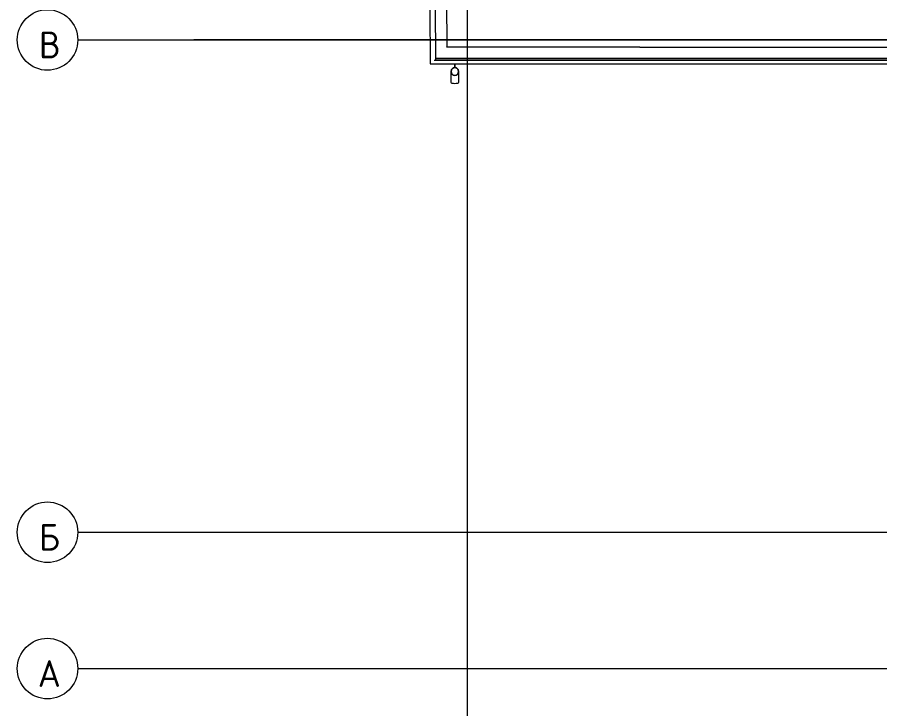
# Model space of a CAD drawing. Header units: millimetres. Extents: x -13069 to 207500, y -71366 to 56785.
# Drawn here: x 106531 to 117923, y 1443 to 10573 of the extents above; entities that cross this region are included whole.
import ezdxf

# ---------------------------------------------------------------- set-up
doc = ezdxf.new("R2010")
doc.units = ezdxf.units.MM
doc.layers.add('PDF _Подложка без мебели', color=7, linetype='Continuous')
doc.layers.add('PDF _Текст', color=7, linetype='Continuous')
doc.layers.add('PDF _Ригели', color=7, linetype='Continuous', true_color=0x959595)
doc.styles.add('PDF GOST Common', font='GOST_Common.ttf')

msp = doc.modelspace()

# ---------------------------------------------------------------- linework, layer by layer
at = {"layer": 'PDF _Подложка без мебели', "lineweight": 18}
for points in [[(112476.622, -7031.659, -0.414191719), (112876.622, -7431.659, -0.414186), (112476.622, -7831.659, -0.414186), (112076.622, -7431.659, -0.414191719), (112476.622, -7031.659), (112476.622, 46088.442)], [(107330.522, 10273.342, -0.414188812), (106930.522, 9873.342, -0.414281909), (106530.522, 10273.342, -0.414279097), (106930.522, 10673.342, -0.414186), (107330.522, 10273.342), (174981.919, 10273.342), (108862.323, 10273.342)], [(107330.522, 3773.339, -0.414186), (106930.522, 3373.339, -0.414279097), (106530.522, 3773.339, -0.414284722), (106930.522, 4173.339, -0.414191625), (107330.522, 3773.339), (169026.622, 3773.339)], [(107330.522, 1973.339, -0.414186), (106930.522, 1573.339, -0.414279097), (106530.522, 1973.339, -0.414284722), (106930.522, 2373.339, -0.414191625), (107330.522, 1973.339), (169345.121, 1973.339)]]:
    msp.add_lwpolyline(points, format="xyb", dxfattribs=at)
for points in [[(112171.322, 15477.441), (112186.122, 13096.942), (112306.121, 13097.741), (112316.722, 11392.742), (112196.722, 11391.943), (111976.722, 11390.643), (111985.621, 9956.942), (118380.723, 9956.942), (118380.723, 10006.942)], [(112021.322, 15476.544), (112036.122, 13096.041), (112046.722, 11391.043), (112055.221, 10026.943), (118450.621, 10026.943), (118380.622, 10026.641), (118384.022, 9321.243), (118454.023, 9321.542), (118450.621, 10026.943), (118454.023, 9321.542), (118604.023, 9322.241), (118600.022, 10167.642)], [(112196.722, 11391.943), (112186.122, 13096.942), (112196.722, 11391.943), (112204.222, 10183.142), (114756.022, 10176.943), (118449.922, 10176.943), (118450.022, 10168.041), (118600.022, 10167.642), (118604.023, 9322.241), (118724.021, 9322.842), (118784.022, 9323.141), (118784.422, 9247.143), (118787.623, 8559.143), (118788.023, 8483.142), (119118.022, 8484.741), (119122.721, 7492.742)], [(114756.022, 10176.943), (112204.322, 10176.943), (112204.222, 10183.142)], [(112035.322, 10006.942), (112055.322, 10006.942)], [(112305.221, 9956.942), (112305.221, 9907.842)], [(112315.222, 9907.842), (112315.222, 9956.942)], [(112260.221, 9710.842), (112260.221, 9753.341), (112260.221, 9758.941), (112260.221, 9764.541), (112260.221, 9770.043), (112260.221, 9775.442), (112260.221, 9780.743), (112260.221, 9785.943), (112260.221, 9790.942), (112260.221, 9795.843), (112260.221, 9800.643), (112260.221, 9805.242), (112260.221, 9809.643), (112260.221, 9813.943), (112260.221, 9818.041), (112260.221, 9822.042), (112260.221, 9825.741), (112260.221, 9829.342), (112260.221, 9832.742), (112260.221, 9835.842), (112260.221, 9838.842), (112260.221, 9841.641), (112260.221, 9843.942)], [(112360.221, 9843.942), (112360.221, 9842.642), (112360.221, 9840.042), (112360.221, 9837.142), (112360.221, 9834.042), (112360.221, 9830.743), (112360.221, 9827.243), (112360.221, 9823.641), (112360.221, 9819.741), (112360.221, 9815.643), (112360.221, 9811.444), (112360.221, 9807.043), (112360.221, 9802.542), (112360.221, 9797.842), (112360.221, 9792.941), (112360.221, 9788.043), (112360.221, 9782.943), (112360.221, 9777.642), (112360.221, 9772.341), (112360.221, 9766.842), (112360.221, 9761.343), (112360.221, 9755.642), (112360.221, 9753.341), (112360.221, 9710.842)]]:
    msp.add_lwpolyline(points, dxfattribs=at)
msp.add_lwpolyline([(118410.221, 10026.943), (112055.221, 10026.943), (112055.322, 10006.942), (118410.221, 10006.942)], close=True, dxfattribs=at)
for points in [[(112362.222, 9856.942, 0.413937161), (112310.221, 9908.941, 0.413943853), (112258.223, 9856.942, 0.413944574), (112310.221, 9804.943, 0.413937882)], [(112260.221, 9856.942, 0.4140015), (112310.221, 9806.942, 0.4140015), (112360.221, 9856.942, 0.4140015), (112310.221, 9906.942, 0.4140015)]]:
    msp.add_lwpolyline(points, format="xyb", close=True, dxfattribs=at)
for points in [[(112310.221, 9695.342), (112282.621, 9695.342), (112260.221, 9702.243), (112260.221, 9710.842)], [(112360.221, 9710.842), (112360.221, 9702.243), (112337.822, 9695.342), (112310.221, 9695.342)]]:
    msp.add_open_spline(points, degree=3, dxfattribs=at)
at = {"layer": 'PDF _Ригели', "color": 7, "lineweight": 18}
for points in [[(112476.622, -2015.058), (112476.622, 46088.442)], [(108736.521, 10273.342), (174981.919, 10273.342)], [(108736.521, 3773.339), (161247.02, 3773.339)], [(108736.521, 1973.339), (169279.319, 1973.339)]]:
    msp.add_lwpolyline(points, dxfattribs=at)

# ---------------------------------------------------------------- texts
at = {"layer": 'PDF _Текст', "char_height": 353.515, "attachment_point": 4, "style": 'PDF GOST Common'}
for s, insert in [('В', (106818.127, 10208.276)), ('Б', (106818.127, 3708.002)), ('А', (106802.217, 1908.131))]:
    msp.add_mtext(s, dxfattribs=dict(at, insert=insert))

doc.saveas('drawing.dxf')
